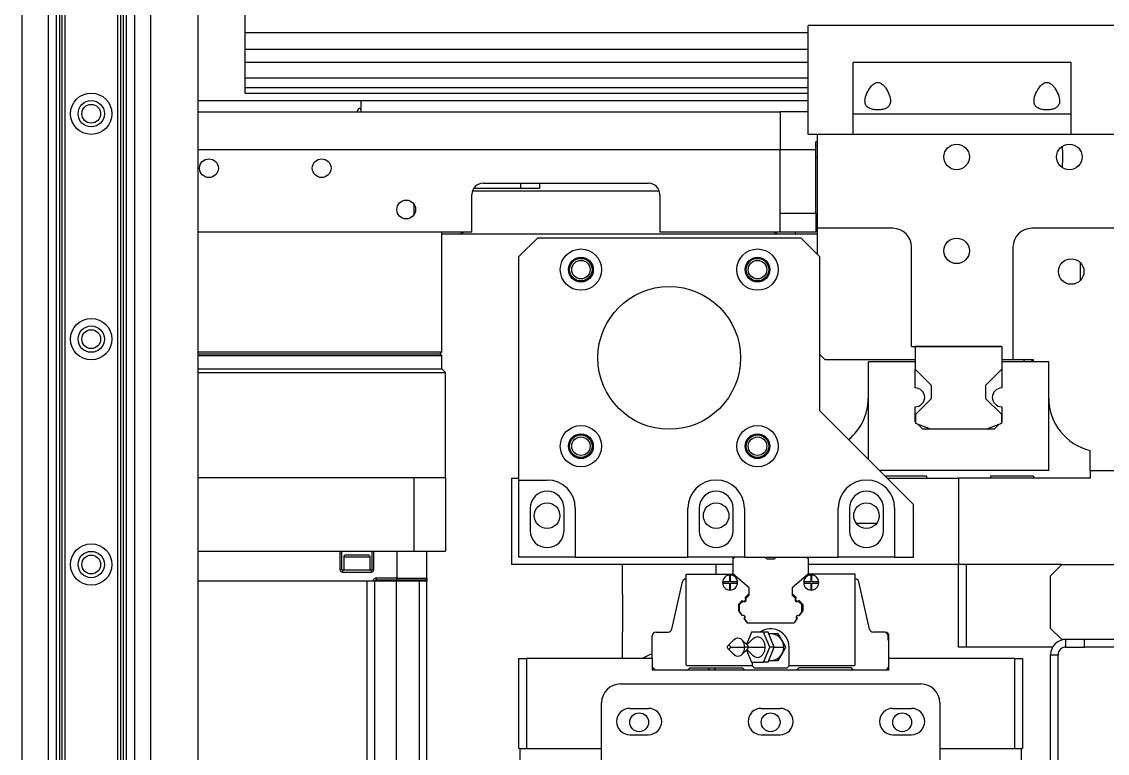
# Model space of a CAD drawing. Header units: millimetres. Extents: x 17243 to 30056, y 9468 to 18529.
# Drawn here: x 21932.3 to 22221.2, y 14060.9 to 14255.6 of the extents above; entities that cross this region are included whole.
import ezdxf

# ---------------------------------------------------------------- set-up
doc = ezdxf.new("R2010")
doc.units = ezdxf.units.MM
doc.layers.get('0').update_dxf_attribs({"lineweight": 18})

msp = doc.modelspace()

# ---------------------------------------------------------------- linework, layer by layer
at = {"color": 7, "linetype": 'Continuous', "lineweight": 25}
for p, q in [((21932.288, 14460.605), (21932.288, 13651.605)), ((21939.288, 14460.605), (21939.288, 13651.605)), ((21941.488, 14460.605), (21941.488, 13651.605)), ((21942.306, 14460.605), (21942.306, 13651.605)), ((21942.97, 14460.605), (21942.97, 13651.605)), ((21943.788, 14460.605), (21943.788, 13651.605)), ((21957.788, 14460.605), (21957.788, 13651.605)), ((21958.606, 14460.605), (21958.606, 13651.605)), ((21959.27, 14460.605), (21959.27, 13651.605)), ((21960.088, 14460.605), (21960.088, 13651.605)), ((21962.288, 14460.605), (21962.288, 13651.605)), ((21979.288, 13651.605), (21979.288, 14460.605)), ((21991.788, 14252.605), (21991.788, 14258.605)), ((22141.627, 14225.605), (22141.627, 14254.605)), ((22223.627, 14254.605), (22141.627, 14254.605)), ((22141.627, 14252.605), (21991.788, 14252.605)), ((21991.788, 14248.305), (21991.788, 14252.605)), ((21991.788, 14248.305), (22141.627, 14248.305)), ((21991.788, 14244.805), (21991.788, 14248.305)), ((21991.788, 14244.805), (22141.627, 14244.805)), ((21991.788, 14240.605), (21991.788, 14244.805)), ((22211.627, 14244.789), (22153.627, 14244.789)), ((22153.627, 14230.96), (22153.627, 14244.789)), ((22211.627, 14230.96), (22211.627, 14244.789)), ((22141.627, 14240.605), (21991.788, 14240.605)), ((21991.788, 14238.105), (21991.788, 14240.605)), ((21991.788, 14238.105), (22141.627, 14238.105)), ((21991.788, 14236.605), (21991.788, 14238.105)), ((21991.788, 14236.605), (22141.627, 14236.605)), ((21979.288, 14234.605), (22141.627, 14234.605)), ((22022.627, 14231.605), (22022.627, 14234.605)), ((21979.288, 14231.605), (22134.127, 14231.605)), ((22134.127, 14231.605), (22134.127, 14221.605)), ((22141.627, 14231.605), (22134.127, 14231.605)), ((22211.627, 14230.96), (22153.627, 14230.96)), ((22153.627, 14225.605), (22153.627, 14230.96)), ((22211.627, 14225.605), (22211.627, 14230.96)), ((22144.127, 14225.605), (22141.627, 14225.605)), ((22144.127, 14200.605), (22144.127, 14225.605)), ((22279.127, 14225.605), (22144.127, 14225.605)), ((21979.288, 14221.605), (22134.127, 14221.605)), ((22134.127, 14221.605), (22143.627, 14221.605)), ((22134.127, 14204.605), (22134.127, 14221.605)), ((22144.127, 14223.605), (22143.627, 14223.605)), ((22143.627, 14221.605), (22143.627, 14223.605)), ((22144.127, 14222.605), (22143.627, 14222.605)), ((22143.627, 14204.605), (22143.627, 14221.605)), ((22143.627, 14219.605), (22144.127, 14219.605)), ((22052.299, 14210.605), (22101.956, 14210.605)), ((22065.127, 14211.205), (22052.59, 14211.205)), ((22055.127, 14212.605), (22099.127, 14212.605)), ((22065.127, 14211.205), (22065.127, 14212.605)), ((22070.127, 14211.205), (22065.127, 14211.205)), ((22070.127, 14212.605), (22070.127, 14211.205)), ((22052.127, 14199.605), (22052.127, 14209.605)), ((22102.127, 14209.605), (22102.127, 14199.605)), ((22036.72, 14204.236), (22036.72, 14206.973)), ((22134.127, 14199.605), (22134.127, 14204.605)), ((22134.127, 14204.605), (22143.627, 14204.605)), ((22143.627, 14204.605), (22143.627, 14199.605)), ((22144.127, 14202.105), (22143.627, 14202.105)), ((22052.127, 14199.605), (21979.288, 14199.605)), ((22044.127, 14167.705), (22044.127, 14199.605)), ((22044.127, 14199.105), (22048.23, 14199.105)), ((22048.23, 14199.105), (22134.23, 14199.105)), ((22134.127, 14199.605), (22102.127, 14199.605)), ((22143.627, 14199.605), (22134.127, 14199.605)), ((22134.23, 14199.105), (22138.127, 14199.105)), ((22138.127, 14199.605), (22138.127, 14199.105)), ((22138.127, 14199.105), (22144.127, 14199.105)), ((22144.127, 14199.105), (22144.127, 14200.605)), ((22164.127, 14200.605), (22144.127, 14200.605)), ((22144.127, 14193.605), (22144.127, 14199.105)), ((22279.127, 14200.605), (22201.127, 14200.605)), ((22069.627, 14198.105), (22064.627, 14193.105)), ((22069.627, 14198.105), (22139.627, 14198.105)), ((22144.627, 14193.105), (22139.627, 14198.105)), ((22169.127, 14169.105), (22169.127, 14195.605)), ((22196.127, 14195.605), (22196.127, 14165.605)), ((22064.627, 14133.605), (22064.627, 14193.105)), ((22144.627, 14193.105), (22144.627, 14152.105)), ((22214.127, 14186.8), (22214.127, 14191.409)), ((21979.288, 14167.705), (22044.127, 14167.705)), ((21979.288, 14167.205), (22043.627, 14167.205)), ((21979.288, 14166.705), (22044.127, 14166.705)), ((22043.627, 14167.205), (22044.127, 14167.705)), ((22044.127, 14166.705), (22043.627, 14167.205)), ((22044.127, 14163.205), (22044.127, 14166.705)), ((22144.627, 14167.105), (22146.127, 14165.605)), ((22169.127, 14169.105), (22193.127, 14169.105)), ((22170.127, 14169.105), (22170.127, 14163.105)), ((22193.127, 14169.105), (22170.127, 14169.105)), ((22193.127, 14169.105), (22193.127, 14163.105)), ((22193.127, 14169.105), (22193.127, 14165.605)), ((22170.127, 14165.605), (22146.127, 14165.605)), ((22170.127, 14165.105), (22157.627, 14165.105)), ((22157.627, 14139.105), (22157.627, 14165.105)), ((22196.127, 14165.605), (22193.127, 14165.605)), ((22205.627, 14165.105), (22193.127, 14165.105)), ((22201.627, 14165.605), (22196.127, 14165.605)), ((22199.127, 14165.105), (22199.127, 14165.605)), ((22201.627, 14165.105), (22201.627, 14165.605)), ((22205.627, 14136.105), (22205.627, 14165.105)), ((21979.288, 14163.205), (22044.127, 14163.205)), ((21979.288, 14162.205), (22045.127, 14162.205)), ((22045.127, 14162.205), (22044.127, 14163.205)), ((22045.127, 14134.205), (22045.127, 14162.205)), ((22170.127, 14158.105), (22170.127, 14163.105)), ((22174.427, 14158.805), (22170.127, 14163.105)), ((22193.127, 14163.105), (22188.827, 14158.805)), ((22193.127, 14163.105), (22193.127, 14158.105)), ((22174.427, 14155.305), (22174.427, 14158.805)), ((22188.827, 14158.805), (22188.827, 14155.305)), ((22170.227, 14151.105), (22174.427, 14155.305)), ((22188.827, 14155.305), (22193.027, 14151.105)), ((22170.127, 14149.105), (22170.127, 14153.105)), ((22193.127, 14153.105), (22193.127, 14149.105)), ((22144.627, 14152.105), (22169.627, 14127.105)), ((22170.227, 14148.605), (22170.227, 14151.105)), ((22193.027, 14151.105), (22193.027, 14148.605)), ((22170.227, 14149.005), (22170.127, 14149.105)), ((22174.167, 14147.105), (22170.227, 14148.605)), ((22172.127, 14147.105), (22170.873, 14148.359)), ((22174.167, 14147.105), (22172.127, 14147.105)), ((22189.087, 14147.105), (22174.167, 14147.105)), ((22193.027, 14148.605), (22189.087, 14147.105)), ((22191.127, 14147.105), (22189.087, 14147.105)), ((22192.382, 14148.359), (22191.127, 14147.105)), ((22193.127, 14149.105), (22193.027, 14149.005)), ((22216.627, 14136.105), (22216.627, 14141.46)), ((22205.627, 14136.105), (22160.627, 14136.105)), ((22216.627, 14136.105), (22314.627, 14136.105)), ((22216.627, 14136.105), (22216.627, 14134.105)), ((22000.127, 14134.205), (21979.288, 14134.205)), ((22036.72, 14134.205), (22000.127, 14134.205)), ((22036.72, 14114.705), (22036.72, 14134.205)), ((22045.127, 14134.205), (22036.72, 14134.205)), ((22045.127, 14134.205), (22045.127, 14114.705)), ((22062.627, 14134.105), (22062.627, 14111.105)), ((22062.627, 14134.105), (22064.627, 14134.105)), ((22064.627, 14133.605), (22072.127, 14133.605)), ((22064.627, 14113.105), (22064.627, 14133.605)), ((22173.127, 14134.605), (22162.127, 14134.605)), ((22162.627, 14134.105), (22181.627, 14134.105)), ((22173.127, 14134.605), (22173.127, 14134.105)), ((22181.627, 14134.105), (22181.627, 14111.105)), ((22216.627, 14134.105), (22181.627, 14134.105)), ((22201.627, 14134.605), (22190.127, 14134.605)), ((22190.127, 14134.605), (22190.127, 14134.105)), ((22201.627, 14134.605), (22201.627, 14134.105)), ((22169.627, 14113.105), (22169.627, 14127.105)), ((22067.627, 14126.105), (22067.627, 14120.105)), ((22076.627, 14120.105), (22076.627, 14126.105)), ((22079.627, 14126.105), (22079.627, 14113.105)), ((22109.627, 14113.105), (22109.627, 14126.105)), ((22112.627, 14126.105), (22112.627, 14120.105)), ((22121.627, 14120.105), (22121.627, 14126.105)), ((22124.627, 14126.105), (22124.627, 14113.105)), ((22149.627, 14113.105), (22149.627, 14126.105)), ((22152.627, 14126.105), (22152.627, 14120.105)), ((22161.627, 14120.105), (22161.627, 14126.105)), ((22164.627, 14126.105), (22164.627, 14113.105)), ((22154.378, 14122.105), (22159.877, 14122.105)), ((21979.288, 14114.705), (22036.72, 14114.705)), ((22017.002, 14114.705), (22017.002, 14109.805)), ((22017.502, 14109.805), (22017.502, 14114.705)), ((22025.502, 14114.705), (22025.502, 14109.805)), ((22026.002, 14109.805), (22026.002, 14114.705)), ((22032.127, 14114.705), (22032.127, 14107.505)), ((22036.72, 14114.705), (22045.127, 14114.705)), ((22040.127, 14107.505), (22040.127, 14114.705)), ((22018.002, 14113.105), (22018.002, 14109.605)), ((22025.002, 14109.605), (22025.002, 14113.105)), ((22079.627, 14113.105), (22064.627, 14113.105)), ((22079.627, 14113.105), (22109.627, 14113.105)), ((22124.627, 14113.105), (22109.627, 14113.105)), ((22121.627, 14111.105), (22121.627, 14113.105)), ((22121.627, 14112.605), (22122.127, 14113.105)), ((22121.627, 14108.505), (22121.627, 14112.605)), ((22124.627, 14113.105), (22149.627, 14113.105)), ((22130.127, 14113.105), (22130.627, 14112.605)), ((22130.627, 14112.605), (22132.627, 14112.605)), ((22132.627, 14112.605), (22133.127, 14113.105)), ((22141.127, 14113.105), (22141.627, 14112.605)), ((22141.627, 14113.105), (22141.627, 14111.105)), ((22141.627, 14112.605), (22141.627, 14108.505)), ((22164.627, 14113.105), (22149.627, 14113.105)), ((22164.627, 14113.105), (22169.627, 14113.105)), ((22017.502, 14109.805), (22017.002, 14109.805)), ((22025.302, 14109.605), (22017.702, 14109.605)), ((22017.702, 14109.605), (22017.702, 14109.105)), ((22017.702, 14109.105), (22025.302, 14109.105)), ((22025.302, 14109.605), (22025.302, 14109.105)), ((22025.502, 14109.805), (22026.002, 14109.805)), ((22121.627, 14111.105), (22062.627, 14111.105)), ((22092.127, 14111.105), (22092.127, 14103.105)), ((22117.127, 14108.505), (22117.127, 14111.105)), ((22181.627, 14111.105), (22141.627, 14111.105)), ((22209.127, 14111.105), (22181.627, 14111.105)), ((22181.627, 14089.105), (22181.627, 14111.105)), ((22183.627, 14111.105), (22183.627, 14089.105)), ((22209.127, 14111.105), (22183.627, 14111.105)), ((22206.127, 14108.105), (22209.127, 14111.105)), ((22209.127, 14111.105), (22329.127, 14111.105)), ((22025.768, 14106.705), (21979.288, 14106.705)), ((22024.247, 14106.705), (21979.288, 14106.705)), ((22024.247, 14023.805), (22024.247, 14106.705)), ((22026.247, 14023.805), (22026.247, 14106.705)), ((22031.947, 14106.705), (22026.289, 14106.705)), ((22032.127, 14107.505), (22026.747, 14107.505)), ((22026.747, 14107.005), (22026.747, 14107.505)), ((22026.747, 14107.005), (22032.127, 14107.005)), ((22031.947, 14107.005), (22031.947, 14106.705)), ((22039.627, 14106.705), (22031.947, 14106.705)), ((22031.947, 14106.705), (22031.947, 14023.805)), ((22032.127, 14107.505), (22032.127, 14107.005)), ((22032.127, 14107.505), (22040.127, 14107.505)), ((22038.127, 14023.805), (22038.127, 14106.705)), ((22039.627, 14107.005), (22039.627, 14106.705)), ((22040.127, 14107.505), (22040.127, 14106.705)), ((22040.127, 14023.805), (22040.127, 14106.705)), ((22105.303, 14093.884), (22108.152, 14106.505)), ((22109.127, 14084.405), (22109.127, 14108.505)), ((22109.127, 14108.505), (22121.627, 14108.505)), ((22120.677, 14106.455), (22118.933, 14106.455)), ((22118.933, 14106.155), (22120.677, 14106.155)), ((22120.677, 14108.199), (22120.677, 14106.455)), ((22120.677, 14106.155), (22120.677, 14104.41)), ((22120.977, 14106.455), (22120.977, 14108.199)), ((22122.721, 14106.455), (22120.977, 14106.455)), ((22120.977, 14104.41), (22120.977, 14106.155)), ((22120.977, 14106.155), (22122.721, 14106.155)), ((22125.877, 14104.938), (22121.627, 14108.505)), ((22141.627, 14108.505), (22137.377, 14104.938)), ((22142.278, 14106.455), (22140.534, 14106.455)), ((22140.534, 14106.155), (22142.278, 14106.155)), ((22154.127, 14108.505), (22141.627, 14108.505)), ((22142.278, 14108.199), (22142.278, 14106.455)), ((22142.278, 14106.155), (22142.278, 14104.41)), ((22142.578, 14106.455), (22142.578, 14108.199)), ((22144.322, 14106.455), (22142.578, 14106.455)), ((22142.578, 14106.155), (22144.322, 14106.155)), ((22142.578, 14104.41), (22142.578, 14106.155)), ((22154.127, 14084.405), (22154.127, 14108.505)), ((22157.951, 14093.884), (22155.103, 14106.505)), ((22206.127, 14094.105), (22206.127, 14108.105)), ((22125.877, 14103.35), (22124.846, 14102.306)), ((22125.877, 14102.953), (22125.877, 14104.938)), ((22137.377, 14104.938), (22137.377, 14102.953)), ((22137.377, 14103.35), (22138.409, 14102.306)), ((22092.127, 14103.105), (22092.172, 14103.105)), ((22092.172, 14103.105), (22092.172, 14093.105)), ((22124.076, 14101.526), (22123.044, 14100.481)), ((22123.044, 14100.481), (22123.044, 14098.893)), ((22123.377, 14100.481), (22124.272, 14101.366)), ((22123.377, 14098.496), (22123.377, 14100.481)), ((22124.983, 14102.069), (22125.877, 14102.953)), ((22137.377, 14102.953), (22138.272, 14102.069)), ((22138.983, 14101.366), (22139.877, 14100.481)), ((22139.179, 14101.526), (22140.211, 14100.481)), ((22139.877, 14100.481), (22139.877, 14098.496)), ((22140.211, 14100.481), (22140.211, 14098.893)), ((22123.044, 14098.893), (22123.894, 14097.696)), ((22124.093, 14097.461), (22123.377, 14098.496)), ((22123.894, 14097.696), (22123.919, 14097.713)), ((22139.877, 14098.496), (22139.162, 14097.461)), ((22139.361, 14097.696), (22139.336, 14097.713)), ((22140.211, 14098.893), (22139.361, 14097.696)), ((22124.528, 14096.802), (22125.377, 14095.605)), ((22125.377, 14095.605), (22124.662, 14096.639)), ((22125.377, 14095.605), (22137.877, 14095.605)), ((22138.727, 14096.802), (22137.877, 14095.605)), ((22138.593, 14096.639), (22137.877, 14095.605)), ((22092.127, 14093.105), (22092.127, 14086.105)), ((22092.172, 14093.105), (22092.127, 14093.105)), ((22100.127, 14086.105), (22100.127, 14092.105)), ((22101.127, 14093.105), (22104.328, 14093.105)), ((22126.496, 14093.105), (22125.171, 14089.858)), ((22129.762, 14093.105), (22126.496, 14093.105)), ((22131.395, 14089.105), (22129.762, 14093.105)), ((22130.974, 14093.105), (22129.762, 14093.105)), ((22132.607, 14089.105), (22130.974, 14093.105)), ((22131.627, 14092.638), (22131.165, 14092.638)), ((22133.667, 14092.638), (22131.627, 14092.638)), ((22134.687, 14090.871), (22133.667, 14092.638)), ((22161.877, 14093.105), (22158.927, 14093.105)), ((22162.127, 14093.105), (22161.877, 14093.105)), ((22162.877, 14091.105), (22162.877, 14092.105)), ((22163.127, 14090.855), (22163.127, 14092.105)), ((22209.127, 14091.105), (22206.127, 14094.105)), ((22121.887, 14091.123), (22120.277, 14089.513)), ((22120.277, 14088.696), (22121.887, 14087.086)), ((22120.835, 14089.105), (22124.645, 14089.105)), ((22125.516, 14089.513), (22123.906, 14091.123)), ((22123.906, 14087.086), (22125.516, 14088.696)), ((22125.666, 14089.105), (22124.645, 14089.105)), ((22126.986, 14091.391), (22125.312, 14089.717)), ((22125.666, 14089.105), (22130.109, 14089.105)), ((22129.762, 14085.105), (22131.395, 14089.105)), ((22130.974, 14085.105), (22132.607, 14089.105)), ((22132.607, 14089.105), (22131.395, 14089.105)), ((22135.707, 14089.105), (22134.687, 14090.871)), ((22134.687, 14087.338), (22135.707, 14089.105)), ((22136.544, 14084.105), (22136.544, 14089.105)), ((22163.127, 14090.855), (22162.877, 14091.105)), ((22163.127, 14086.105), (22163.127, 14090.855)), ((22183.627, 14089.105), (22181.627, 14089.105)), ((22206.663, 14089.105), (22183.627, 14089.105)), ((22210.127, 14091.105), (22209.127, 14091.105)), ((22210.127, 14091.105), (22210.127, 14089.105)), ((22215.127, 14091.105), (22210.127, 14091.105)), ((22210.127, 14089.105), (22215.127, 14089.105)), ((22215.127, 14089.105), (22215.127, 14091.105)), ((22323.127, 14091.105), (22215.127, 14091.105)), ((22323.127, 14089.105), (22215.127, 14089.105)), ((22064.627, 14062.105), (22064.627, 14086.105)), ((22064.627, 14086.105), (22066.627, 14086.105)), ((22066.627, 14086.105), (22066.627, 14062.105)), ((22100.127, 14086.105), (22066.627, 14086.105)), ((22100.127, 14086.105), (22100.127, 14083.105)), ((22125.171, 14088.351), (22126.496, 14085.105)), ((22125.312, 14088.492), (22126.986, 14086.818)), ((22133.667, 14085.571), (22134.687, 14087.338)), ((22163.127, 14083.105), (22163.127, 14086.105)), ((22196.627, 14086.105), (22163.127, 14086.105)), ((22196.627, 14062.105), (22196.627, 14086.105)), ((22196.627, 14086.105), (22198.627, 14086.105)), ((22198.627, 14086.105), (22198.627, 14062.105)), ((22206.127, 14087.105), (22208.127, 14087.105)), ((22206.127, 13880.605), (22206.127, 14087.105)), ((22208.127, 13956.605), (22208.127, 14087.105)), ((22100.877, 14083.105), (22100.127, 14083.855)), ((22100.127, 14083.105), (22163.127, 14083.105)), ((22109.427, 14084.105), (22109.127, 14084.405)), ((22126.711, 14084.105), (22109.427, 14084.105)), ((22109.627, 14083.105), (22110.127, 14083.605)), ((22110.127, 14083.605), (22124.127, 14083.605)), ((22115.351, 14083.105), (22114.911, 14083.605)), ((22116.627, 14083.105), (22117.127, 14083.605)), ((22124.127, 14083.605), (22124.627, 14083.105)), ((22126.496, 14085.105), (22129.762, 14085.105)), ((22126.711, 14085.105), (22126.711, 14084.105)), ((22126.711, 14084.105), (22127.211, 14083.605)), ((22127.211, 14083.605), (22136.044, 14083.605)), ((22130.974, 14085.105), (22129.762, 14085.105)), ((22131.165, 14085.571), (22131.627, 14085.571)), ((22131.627, 14085.571), (22133.667, 14085.571)), ((22136.044, 14083.605), (22136.544, 14084.105)), ((22153.827, 14084.105), (22136.544, 14084.105)), ((22139.127, 14083.605), (22138.627, 14083.105)), ((22153.127, 14083.605), (22139.127, 14083.605)), ((22153.627, 14083.105), (22153.127, 14083.605)), ((22153.827, 14084.105), (22154.127, 14084.405)), ((22162.377, 14083.105), (22163.127, 14083.855)), ((22091.629, 14079.305), (22171.626, 14079.305)), ((22086.629, 14036.292), (22086.629, 14074.305)), ((22176.626, 14074.305), (22176.626, 14036.292)), ((22094.127, 14072.805), (22099.127, 14072.805)), ((22129.127, 14072.805), (22134.127, 14072.805)), ((22164.127, 14072.805), (22169.127, 14072.805)), ((22094.127, 14065.805), (22099.127, 14065.805)), ((22129.127, 14065.805), (22134.127, 14065.805)), ((22164.127, 14065.805), (22169.127, 14065.805)), ((22064.752, 14062.105), (22064.627, 14062.105)), ((22064.927, 14049.644), (22064.927, 14062.105)), ((22064.927, 14062.105), (22086.629, 14062.105)), ((22066.627, 14062.105), (22086.629, 14062.105)), ((22176.626, 14062.105), (22198.327, 14062.105)), ((22176.626, 14062.105), (22196.627, 14062.105)), ((22198.327, 14062.105), (22198.327, 14049.644)), ((22198.627, 14062.105), (22198.502, 14062.105))]:
    msp.add_line(p, q, dxfattribs=at)
at = {"color": 8, "linetype": 'Continuous', "lineweight": 25}
for p, q in [((21966.548, 14460.605), (21966.548, 13651.605)), ((22201.127, 14165.605), (22201.127, 14165.105)), ((22025.002, 14113.105), (22018.002, 14113.105)), ((22132.607, 14089.105), (22135.161, 14089.105))]:
    msp.add_line(p, q, dxfattribs=at)
at = {"color": 7, "linetype": 'Continuous', "lineweight": 25}
for points in [[(22121.887, 14091.123), (22122.228, 14091.389), (22122.897, 14091.577), (22123.566, 14091.389), (22124.133, 14090.853), (22124.512, 14090.051), (22124.645, 14089.105)], [(22126.986, 14091.391), (22127.371, 14091.691), (22128.129, 14091.905), (22128.887, 14091.691), (22129.529, 14091.084), (22129.958, 14090.176), (22130.109, 14089.105)], [(22120.127, 14089.105), (22120.154, 14089.296), (22120.231, 14089.458), (22120.346, 14089.566), (22120.481, 14089.605), (22120.616, 14089.566), (22120.731, 14089.458), (22120.808, 14089.296), (22120.835, 14089.105)], [(22120.835, 14089.105), (22120.808, 14088.913), (22120.731, 14088.751), (22120.616, 14088.643), (22120.481, 14088.605), (22120.346, 14088.643), (22120.231, 14088.751), (22120.154, 14088.913), (22120.127, 14089.105)], [(22124.645, 14089.105), (22124.512, 14088.158), (22124.133, 14087.356), (22123.566, 14086.82), (22122.897, 14086.632), (22122.228, 14086.82), (22121.887, 14087.086)], [(22130.109, 14089.105), (22129.958, 14088.033), (22129.529, 14087.125), (22128.887, 14086.518), (22128.129, 14086.305), (22127.371, 14086.518), (22126.986, 14086.818)], [(22100.127, 14087.362), (22099.219, 14087.018), (22097.416, 14086.105)]]:
    msp.add_lwpolyline(points, dxfattribs=at)
for centre, radius in [((21950.788, 14231.105), 5.5), ((21950.788, 14231.105), 3.5), ((21950.788, 14231.105), 2.5), ((22181.127, 14219.605), 3.4), ((22211.127, 14219.605), 3.4), ((21982.127, 14216.605), 2.5), ((22012.127, 14216.605), 2.5), ((22034.627, 14205.605), 2.5), ((22181.127, 14194.605), 3.4), ((22081.127, 14189.605), 5.5), ((22081.127, 14189.605), 3.3), ((22128.127, 14189.605), 5.5), ((22128.127, 14189.605), 3.3), ((22081.127, 14189.605), 3), ((22081.127, 14189.605), 2.459), ((22128.127, 14189.605), 3), ((22128.127, 14189.605), 2.458), ((22211.627, 14189.105), 3.4), ((22104.627, 14166.105), 19), ((21950.788, 14171.105), 5.5), ((21950.788, 14171.105), 3.5), ((21950.788, 14171.105), 2.5), ((22081.127, 14142.605), 5.5), ((22128.127, 14142.605), 5.5), ((22081.127, 14142.605), 3.3), ((22081.127, 14142.605), 3), ((22081.127, 14142.605), 2.459), ((22128.127, 14142.605), 3.3), ((22128.127, 14142.605), 3), ((22128.127, 14142.605), 2.458), ((22072.127, 14124.105), 3.4), ((22117.127, 14124.105), 3.4), ((22157.127, 14124.105), 3.4), ((21950.788, 14111.105), 5.5), ((21950.788, 14111.105), 3.5), ((21950.788, 14111.105), 2.5), ((22096.627, 14069.105), 2.5), ((22131.627, 14069.105), 2.5), ((22166.627, 14069.105), 2.5)]:
    msp.add_circle(centre, radius, dxfattribs=at)
for centre, radius, start, end in [((22055.127, 14209.605), 3, 90, 180), ((22099.127, 14209.605), 3, 0, 90), ((22048.23, 14202.105), 3, 270, 303.55731), ((22134.23, 14202.105), 3, 236.44269, 270), ((22164.127, 14195.605), 5, 0, 90), ((22201.127, 14195.605), 5, 90, 180), ((22170.127, 14155.605), 2.5, 270, 90), ((22193.127, 14155.605), 2.5, 90, 270), ((22143.183, 14155.489), 14.445, 309.54852, 359.20432), ((22220.071, 14155.489), 14.445, 180.79568, 256.20703), ((22072.127, 14126.105), 7.5, 0, 90), ((22117.127, 14126.105), 7.5, 0, 180), ((22157.127, 14126.105), 7.5, 0, 180), ((22072.127, 14126.105), 4.5, 0, 180), ((22117.127, 14126.105), 4.5, 0, 180), ((22157.127, 14126.105), 4.5, 0, 180), ((22072.127, 14120.105), 4.5, 180, 0), ((22117.127, 14120.105), 4.5, 180, 0), ((22157.127, 14120.105), 4.5, 180, 0), ((22018.502, 14113.105), 0.5, 90, 180), ((22024.502, 14113.105), 0.5, 360, 90), ((22017.702, 14109.805), 0.2, 180, 270), ((22025.302, 14109.805), 0.2, 270, 0), ((22026.747, 14106.505), 0.5, 90, 156.42182), ((22039.627, 14107.505), 0.5, 270, 0), ((22109.127, 14106.284), 1, 90, 167.2808), ((22120.827, 14106.305), 2, 0, 180), ((22120.827, 14106.305), 2, 180, 0), ((22120.827, 14106.305), 1.9, 175.47194, 180), ((22120.827, 14106.305), 1.9, 180, 184.52806), ((22120.827, 14106.305), 1.9, 85.47194, 94.52806), ((22120.827, 14106.305), 1.9, 355.47194, 4.52806), ((22142.428, 14106.305), 2, 0, 180), ((22142.428, 14106.305), 2, 180, 0), ((22142.428, 14106.305), 1.9, 175.47194, 180), ((22142.428, 14106.305), 1.9, 180, 184.52806), ((22142.428, 14106.305), 1.9, 85.47194, 94.52806), ((22142.428, 14106.305), 1.9, 355.47194, 4.52806), ((22154.127, 14106.284), 1, 12.7192, 90), ((22120.827, 14106.305), 1.9, 265.47194, 274.52806), ((22142.428, 14106.305), 1.9, 265.47194, 274.52806), ((22124.461, 14101.916), 0.548, 225.35759, 45.35759), ((22124.627, 14101.717), 0.5, 224.67352, 44.67352), ((22138.627, 14101.717), 0.5, 135.32648, 315.32648), ((22138.794, 14101.916), 0.548, 134.64241, 314.64241), ((22124.377, 14097.05), 0.5, 304.67352, 124.67352), ((22124.211, 14097.249), 0.548, 305.35759, 15.05997), ((22138.877, 14097.05), 0.5, 55.32648, 235.32648), ((22139.044, 14097.249), 0.548, 165.33254, 234.64241), ((22101.127, 14092.105), 1, 90, 180), ((22104.328, 14094.105), 1, 270, 347.2808), ((22131.627, 14089.105), 4.917, 0, 125.55484), ((22131.627, 14089.105), 3.533, 0, 97.33339), ((22158.927, 14094.105), 1, 192.7192, 270), ((22161.877, 14092.105), 1, 0, 90), ((22162.127, 14092.105), 1, 0, 90), ((22125.098, 14089.128), 0.568, 357.59692, 42.6109), ((22125.098, 14089.081), 0.568, 317.3891, 2.40308), ((22131.627, 14089.105), 3.533, 262.66661, 0), ((22210.127, 14087.105), 4, 90, 180), ((22210.127, 14087.105), 2, 90, 180), ((22091.629, 14074.305), 5, 90, 180), ((22171.626, 14074.305), 5, 0, 90), ((22094.127, 14069.305), 3.5, 90, 270), ((22099.127, 14069.305), 3.5, 270, 90), ((22129.127, 14069.305), 3.5, 90, 270), ((22134.127, 14069.305), 3.5, 270, 90), ((22164.127, 14069.305), 3.5, 90, 270), ((22169.127, 14069.305), 3.5, 270, 90)]:
    msp.add_arc(centre, radius, start, end, dxfattribs=at)
for points, knots in [([(22160.127, 14232.111), (22160.475, 14232.127), (22161.169, 14232.158), (22162.097, 14232.412), (22162.839, 14232.826), (22163.397, 14233.499), (22163.625, 14234.591), (22163.278, 14236.126), (22162.546, 14237.566), (22161.733, 14238.613), (22161.125, 14239.157), (22160.51, 14239.435), (22160.008, 14239.481), (22159.462, 14239.335), (22158.758, 14238.878), (22157.796, 14237.745), (22156.967, 14236.129), (22156.632, 14234.545), (22156.876, 14233.45), (22157.509, 14232.73), (22158.445, 14232.299), (22159.395, 14232.129), (22159.95, 14232.115), (22160.127, 14232.111)], [0, 0, 0, 0, 0.8604468, 1.7200816, 2.6015783, 3.5627273, 4.9396303, 6.7931314, 8.698618, 9.5283221, 10.3629466, 10.785093, 11.2110304, 11.5857883, 12.1744956, 13.3256203, 15.4890399, 17.3138969, 18.6416965, 19.7214837, 20.8074131, 21.7487251, 22.1900551, 22.1900551, 22.1900551, 22.1900551]), ([(22205.127, 14232.111), (22205.475, 14232.127), (22206.169, 14232.158), (22207.097, 14232.412), (22207.839, 14232.826), (22208.397, 14233.499), (22208.625, 14234.591), (22208.278, 14236.126), (22207.546, 14237.566), (22206.733, 14238.613), (22206.125, 14239.157), (22205.51, 14239.435), (22205.008, 14239.481), (22204.462, 14239.335), (22203.758, 14238.878), (22202.796, 14237.745), (22201.967, 14236.129), (22201.632, 14234.545), (22201.876, 14233.45), (22202.509, 14232.73), (22203.445, 14232.299), (22204.395, 14232.129), (22204.95, 14232.115), (22205.127, 14232.111)], [0, 0, 0, 0, 0.8604468, 1.7200816, 2.6015783, 3.5627273, 4.9396303, 6.7931314, 8.698618, 9.5283221, 10.3629466, 10.785093, 11.2110304, 11.5857883, 12.1744956, 13.3256203, 15.4890399, 17.3138969, 18.6416965, 19.7214837, 20.8074131, 21.7487251, 22.1900551, 22.1900551, 22.1900551, 22.1900551]), ([(22021.633, 14231.605), (22021.654, 14231.686), (22021.749, 14232.063), (22021.965, 14232.452), (22022.213, 14232.675), (22022.402, 14232.472), (22022.504, 14232.089), (22022.53, 14231.703), (22022.536, 14231.605)], [0, 0, 0, 0, 0.1381059, 0.6399523, 1.1398715, 1.6348313, 2.1294628, 2.2987416, 2.2987416, 2.2987416, 2.2987416]), ([(22209.258, 14216.765), (22209.304, 14217.244), (22209.384, 14218.079), (22209.374, 14219.41), (22209.39, 14220.908), (22209.309, 14221.856), (22209.258, 14222.445)], [0, 0, 0, 0, 1.5311416, 2.6656957, 3.8130625, 5.6882438, 5.6882438, 5.6882438, 5.6882438]), ([(22021.502, 14113.605), (22021.124, 14113.605), (22020.542, 14113.605), (22019.843, 14113.605), (22019.365, 14113.605), (22018.978, 14113.605), (22018.604, 14113.605), (22018.542, 14113.605), (22018.502, 14113.605)], [0, 0, 0, 0, 0.7183288, 1.1089932, 1.4999998, 1.8906643, 2.2816712, 3, 3, 3, 3]), ([(22024.502, 14113.605), (22024.461, 14113.605), (22024.399, 14113.605), (22024.026, 14113.605), (22023.638, 14113.605), (22023.161, 14113.605), (22022.461, 14113.605), (22021.879, 14113.605), (22021.502, 14113.605)], [0, 0, 0, 0, 0.7183288, 1.1089932, 1.4999998, 1.8906643, 2.2816712, 3, 3, 3, 3]), ([(22017.002, 14109.805), (22017.011, 14109.716), (22017.025, 14109.581), (22017.113, 14109.418), (22017.203, 14109.306), (22017.314, 14109.216), (22017.477, 14109.128), (22017.613, 14109.114), (22017.702, 14109.105)], [0, 0, 0, 0, 0.2627524, 0.4054448, 0.548674, 0.6913667, 0.8345961, 1.0973484, 1.0973484, 1.0973484, 1.0973484]), ([(22025.302, 14109.105), (22025.39, 14109.114), (22025.525, 14109.128), (22025.689, 14109.216), (22025.8, 14109.306), (22025.89, 14109.417), (22025.978, 14109.58), (22025.992, 14109.716), (22026.002, 14109.805)], [0, 0, 0, 0, 0.2627524, 0.4054448, 0.548674, 0.6913667, 0.8345961, 1.0973484, 1.0973484, 1.0973484, 1.0973484]), ([(22026.747, 14107.505), (22026.637, 14107.494), (22026.408, 14107.472), (22026.103, 14107.294), (22025.868, 14107.03), (22025.8, 14106.811), (22025.768, 14106.705)], [0, 0, 0, 0, 0.3314777, 0.6833778, 1.035278, 1.3667556, 1.3667556, 1.3667556, 1.3667556]), ([(22026.289, 14106.705), (22026.284, 14106.705), (22026.273, 14106.705), (22026.188, 14106.705), (22026.063, 14106.705), (22025.915, 14106.705), (22025.812, 14106.705), (22025.768, 14106.705)], [0, 0, 0, 0, 0.10470351, 0.20919962, 0.31902197, 0.43511482, 0.52153833, 0.52153833, 0.52153833, 0.52153833]), ([(22032.127, 14107.005), (22033.071, 14107.005), (22034.522, 14107.005), (22036.268, 14107.005), (22037.47, 14107.005), (22038.438, 14107.005), (22039.373, 14107.005), (22039.527, 14107.005), (22039.627, 14107.005)], [0, 0, 0, 0, 1.7959263, 2.762705, 3.75, 4.737295, 5.7040737, 7.5, 7.5, 7.5, 7.5]), ([(22040.127, 14106.705), (22040.122, 14106.705), (22040.11, 14106.705), (22040.018, 14106.705), (22039.885, 14106.705), (22039.744, 14106.705), (22039.656, 14106.705), (22039.627, 14106.705)], [0, 0, 0, 0, 0.11135072, 0.22264721, 0.33510582, 0.44540122, 0.5, 0.5, 0.5, 0.5])]:
    msp.add_open_spline(points, degree=3, knots=knots, dxfattribs=at)

doc.saveas('drawing.dxf')
